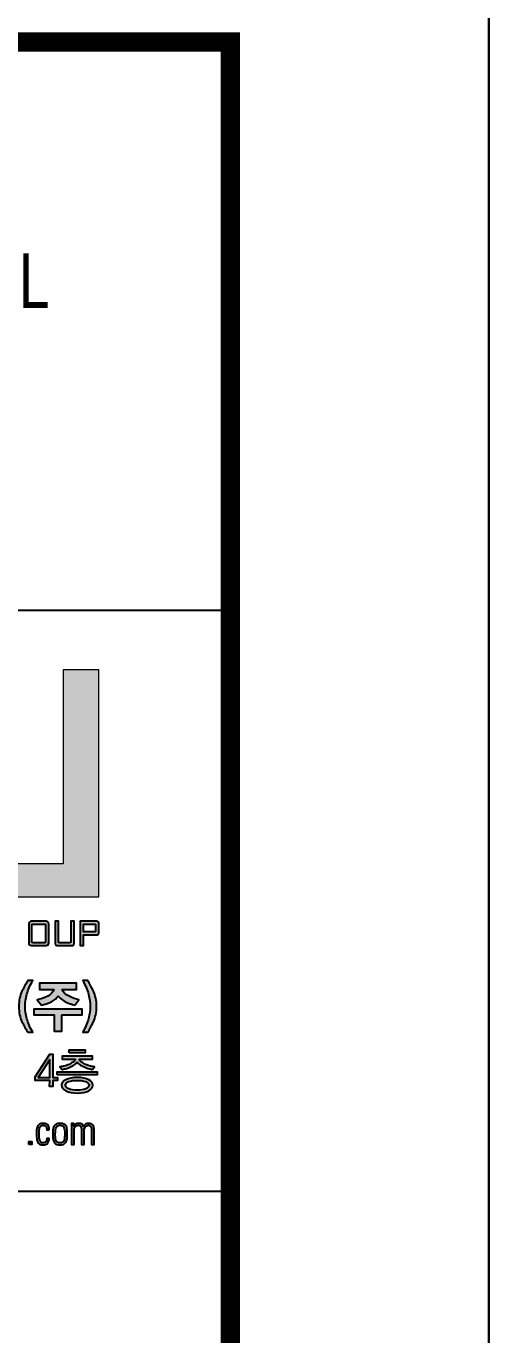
# Model space of a CAD drawing. Header units: millimetres. Extents: x 75184266 to 76346726, y -35077925 to -33679385.
# Drawn here: x 75645798 to 75663669, y -34841090 to -34790483 of the extents above; entities that cross this region are included whole.
import ezdxf
from ezdxf.enums import TextEntityAlignment as Align

# ---------------------------------------------------------------- set-up
doc = ezdxf.new("R2010")
doc.units = ezdxf.units.MM
doc.header["$LTSCALE"] = 50
doc.header["$MEASUREMENT"] = 0
for name, color, linetype in [('AZ-LINE', 3, 'CONTINUOUS'), ('AZ-SYMB-1', 251, 'CONTINUOUS'), ('AZ-TEX2', 6, 'CONTINUOUS')]:
    doc.layers.add(name, color=color, linetype=linetype)
doc.layers.add('XR-기준층$0$XR-지하3층$0$DEFPOINT', color=142, linetype='CONTINUOUS', plot=False)
doc.styles.add('1-1', font='', dxfattribs={"width": 0.8})
doc.styles.get('1-1').set_extended_font_data('Malgun Gothic')

# ---------------------------------------------------------------- blocks, each defined once
blk = doc.blocks.new('바탕폼')
at = {"layer": 'AZ-SYMB-1'}
h = blk.add_hatch(color=256, dxfattribs=at)
h.dxf.hatch_style = 2
h.paths.add_polyline_path([(792.77, 508.16), (810.85, 508.16), (810.85, 525.73), (808.07, 525.73), (808.07, 510.7), (795.55, 510.7), (795.55, 525.73), (792.77, 525.73)])
at = {"layer": 'AZ-TEX2'}
h = blk.add_hatch(color=256, dxfattribs=at)
edge = h.paths.add_edge_path()
edge.add_spline(control_points=[(806.76, 506.26), (806.76, 506.26), (805.63, 506.26), (805.63, 506.26), (805.51, 506.26), (805.41, 506.16), (805.41, 506.04)], knot_values=[4, 4, 4, 4, 5, 5, 5, 6, 6, 6, 6], degree=3, periodic=0)
edge.add_spline(control_points=[(805.41, 506.04), (805.41, 506.04), (805.41, 504.59), (805.41, 504.59), (805.41, 504.47), (805.51, 504.38), (805.63, 504.38)], knot_values=[2, 2, 2, 2, 3, 3, 3, 4, 4, 4, 4], degree=3, periodic=0)
edge.add_spline(control_points=[(805.63, 504.38), (805.63, 504.38), (806.76, 504.38), (806.76, 504.38), (806.88, 504.38), (806.97, 504.47), (806.97, 504.59)], knot_values=[0, 0, 0, 0, 1, 1, 1, 2, 2, 2, 2], degree=3, periodic=0)
edge.add_spline(control_points=[(806.97, 504.59), (806.97, 504.59), (806.97, 504.96), (806.97, 505.32)], knot_values=[7.5, 7.5, 7.5, 7.5, 8, 8, 8, 8], degree=3, periodic=0)
edge.add_spline(control_points=[(806.97, 505.32), (806.97, 505.68), (806.97, 506.04), (806.97, 506.04), (806.97, 506.16), (806.88, 506.26), (806.76, 506.26)], knot_values=[6, 6, 6, 6, 6.5, 6.5, 6.5, 7.5, 7.5, 7.5, 7.5], degree=3, periodic=0)
edge = h.paths.add_edge_path(flags=16)
edge.add_spline(control_points=[(806.72, 505.98), (806.72, 505.98), (806.72, 504.66), (806.72, 504.66), (806.72, 504.62), (806.69, 504.6), (806.66, 504.6)], knot_values=[5, 5, 5, 5, 6, 6, 6, 7, 7, 7, 7], degree=3, periodic=0)
edge.add_spline(control_points=[(806.66, 504.6), (806.66, 504.6), (805.72, 504.6), (805.72, 504.6), (805.69, 504.6), (805.66, 504.62), (805.66, 504.66)], knot_values=[3, 3, 3, 3, 4, 4, 4, 5, 5, 5, 5], degree=3, periodic=0)
edge.add_spline(control_points=[(805.66, 504.66), (805.66, 504.66), (805.66, 505.98), (805.66, 505.98), (805.66, 506.01), (805.69, 506.04), (805.72, 506.04)], knot_values=[1, 1, 1, 1, 2, 2, 2, 3, 3, 3, 3], degree=3, periodic=0)
edge.add_spline(control_points=[(805.72, 506.04), (805.72, 506.04), (806.66, 506.04), (806.66, 506.04)], knot_values=[0, 0, 0, 0, 1, 1, 1, 1], degree=3, periodic=0)
h = blk.add_hatch(color=256, dxfattribs=at)
edge = h.paths.add_edge_path()
edge.add_spline(control_points=[(807.71, 504.66), (807.71, 504.66), (807.71, 506.26), (807.71, 506.26)], knot_values=[4, 4, 4, 4, 5, 5, 5, 5], degree=3, periodic=0)
edge.add_spline(control_points=[(807.71, 506.26), (807.71, 506.26), (807.46, 506.26), (807.46, 506.26)], knot_values=[3.00001, 3.00001, 3.00001, 3.00001, 3.99999, 3.99999, 3.99999, 3.99999], degree=3, periodic=0)
edge.add_spline(control_points=[(807.46, 506.26), (807.46, 506.26), (807.46, 505.82), (807.46, 505.38)], knot_values=[2.5, 2.5, 2.5, 2.5, 3, 3, 3, 3], degree=3, periodic=0)
edge.add_spline(control_points=[(807.46, 505.38), (807.46, 504.94), (807.46, 504.5), (807.46, 504.5), (807.46, 504.43), (807.52, 504.38), (807.59, 504.38)], knot_values=[1, 1, 1, 1, 1.5, 1.5, 1.5, 2.5, 2.5, 2.5, 2.5], degree=3, periodic=0)
edge.add_spline(control_points=[(807.59, 504.38), (807.59, 504.38), (808.79, 504.38), (808.79, 504.38)], knot_values=[0, 0, 0, 0, 1, 1, 1, 1], degree=3, periodic=0)
edge.add_spline(control_points=[(808.79, 504.38), (808.86, 504.38), (808.92, 504.43), (808.92, 504.5)], knot_values=[11, 11, 11, 11, 12, 12, 12, 12], degree=3, periodic=0)
edge.add_spline(control_points=[(808.92, 504.5), (808.92, 504.5), (808.92, 506.26), (808.92, 506.26)], knot_values=[10, 10, 10, 10, 11, 11, 11, 11], degree=3, periodic=0)
edge.add_spline(control_points=[(808.92, 506.26), (808.92, 506.26), (808.66, 506.26), (808.66, 506.26)], knot_values=[9.00001, 9.00001, 9.00001, 9.00001, 9.99999, 9.99999, 9.99999, 9.99999], degree=3, periodic=0)
edge.add_spline(control_points=[(808.66, 506.26), (808.66, 506.26), (808.66, 505.86), (808.66, 505.46)], knot_values=[8.5, 8.5, 8.5, 8.5, 9, 9, 9, 9], degree=3, periodic=0)
edge.add_spline(control_points=[(808.66, 505.46), (808.66, 505.06), (808.66, 504.66), (808.66, 504.66), (808.66, 504.62), (808.64, 504.6), (808.61, 504.6)], knot_values=[7, 7, 7, 7, 7.5, 7.5, 7.5, 8.5, 8.5, 8.5, 8.5], degree=3, periodic=0)
edge.add_spline(control_points=[(808.61, 504.6), (808.61, 504.6), (807.77, 504.6), (807.77, 504.6), (807.74, 504.6), (807.71, 504.62), (807.71, 504.66)], knot_values=[5, 5, 5, 5, 6, 6, 6, 7, 7, 7, 7], degree=3, periodic=0)
h = blk.add_hatch(color=256, dxfattribs=at)
edge = h.paths.add_edge_path()
edge.add_spline(control_points=[(810.7, 506.26), (810.7, 506.26), (809.4, 506.26), (809.4, 506.26), (809.4, 506.26), (809.4, 505.79), (809.4, 505.32)], knot_values=[3.5, 3.5, 3.5, 3.5, 4.5, 4.5, 4.5, 5, 5, 5, 5], degree=3, periodic=0)
edge.add_spline(control_points=[(809.4, 505.32), (809.4, 504.85), (809.4, 504.38), (809.4, 504.38)], knot_values=[3, 3, 3, 3, 3.5, 3.5, 3.5, 3.5], degree=3, periodic=0)
edge.add_spline(control_points=[(809.4, 504.38), (809.4, 504.38), (809.65, 504.38), (809.65, 504.38)], knot_values=[2.00001, 2.00001, 2.00001, 2.00001, 2.99999, 2.99999, 2.99999, 2.99999], degree=3, periodic=0)
edge.add_spline(control_points=[(809.65, 504.38), (809.65, 504.38), (809.65, 504.58), (809.65, 504.79)], knot_values=[1.5, 1.5, 1.5, 1.5, 2, 2, 2, 2], degree=3, periodic=0)
edge.add_spline(control_points=[(809.65, 504.79), (809.65, 505), (809.65, 505.21), (809.65, 505.21), (809.65, 505.21), (809.92, 505.21), (810.18, 505.21)], knot_values=[0.5, 0.5, 0.5, 0.5, 1, 1, 1, 1.5, 1.5, 1.5, 1.5], degree=3, periodic=0)
edge.add_spline(control_points=[(810.18, 505.21), (810.44, 505.21), (810.7, 505.21), (810.7, 505.21)], knot_values=[0, 0, 0, 0, 0.5, 0.5, 0.5, 0.5], degree=3, periodic=0)
edge.add_spline(control_points=[(810.7, 505.21), (810.77, 505.21), (810.83, 505.26), (810.83, 505.34)], knot_values=[7, 7, 7, 7, 8, 8, 8, 8], degree=3, periodic=0)
edge.add_spline(control_points=[(810.83, 505.34), (810.83, 505.34), (810.83, 506.13), (810.83, 506.13), (810.83, 506.2), (810.77, 506.26), (810.7, 506.26)], knot_values=[5, 5, 5, 5, 6, 6, 6, 7, 7, 7, 7], degree=3, periodic=0)
edge = h.paths.add_edge_path(flags=16)
edge.add_spline(control_points=[(809.65, 505.73), (809.65, 505.88), (809.65, 506.04), (809.65, 506.04), (809.65, 506.04), (809.87, 506.04), (810.09, 506.04)], knot_values=[1.5, 1.5, 1.5, 1.5, 2, 2, 2, 2.5, 2.5, 2.5, 2.5], degree=3, periodic=0)
edge.add_spline(control_points=[(810.09, 506.04), (810.3, 506.04), (810.52, 506.04), (810.52, 506.04), (810.55, 506.04), (810.58, 506.01), (810.58, 505.98)], knot_values=[0, 0, 0, 0, 0.5, 0.5, 0.5, 1.5, 1.5, 1.5, 1.5], degree=3, periodic=0)
edge.add_spline(control_points=[(810.58, 505.98), (810.58, 505.98), (810.58, 505.86), (810.58, 505.73)], knot_values=[5.5, 5.5, 5.5, 5.5, 6, 6, 6, 6], degree=3, periodic=0)
edge.add_spline(control_points=[(810.58, 505.73), (810.58, 505.61), (810.58, 505.49), (810.58, 505.49), (810.58, 505.45), (810.55, 505.43), (810.52, 505.43)], knot_values=[4, 4, 4, 4, 4.5, 4.5, 4.5, 5.5, 5.5, 5.5, 5.5], degree=3, periodic=0)
edge.add_spline(control_points=[(810.52, 505.43), (810.52, 505.43), (809.65, 505.43), (809.65, 505.43), (809.65, 505.43), (809.65, 505.58), (809.65, 505.73)], knot_values=[2.5, 2.5, 2.5, 2.5, 3.5, 3.5, 3.5, 4, 4, 4, 4], degree=3, periodic=0)
h = blk.add_hatch(color=256, dxfattribs=at)
h.dxf.hatch_style = 2
edge = h.paths.add_edge_path()
edge.add_spline(control_points=[(805.37, 500.94), (805.37, 500.94), (805.37, 500.94), (805.28, 500.61), (805.19, 500.28), (805.14, 499.97), (805.14, 499.66), (805.14, 499.36), (805.19, 499.04), (805.28, 498.71), (805.37, 498.39), (805.51, 498.03), (805.72, 497.66), (805.72, 497.66), (805.34, 497.66), (805.34, 497.66), (805.2, 497.88), (805.05, 498.15), (804.89, 498.48), (804.73, 498.81), (804.65, 499.2), (804.65, 499.66), (804.65, 500.12), (804.73, 500.51), (804.89, 500.84), (805.05, 501.17), (805.2, 501.44), (805.34, 501.66), (805.34, 501.66), (805.72, 501.66), (805.72, 501.66), (805.51, 501.29), (805.37, 500.94)], knot_values=[0, 0, 0, 0, 0.00005, 0.0001, 1, 1, 1, 2, 2, 2, 3, 3, 3, 4, 4, 4, 5, 5, 5, 6, 6, 6, 7, 7, 7, 8, 8, 8, 9, 9, 9, 10, 10, 10, 10], degree=3, periodic=0)
h = blk.add_hatch(color=256, dxfattribs=at)
h.dxf.hatch_style = 2
edge = h.paths.add_edge_path()
edge.add_spline(control_points=[(810.66, 500.12), (810.66, 500.12), (810.66, 500.12), (810.66, 499.66), (810.66, 499.2), (810.58, 498.81), (810.42, 498.48), (810.27, 498.15), (810.12, 497.88), (809.98, 497.66), (809.98, 497.66), (809.59, 497.66), (809.59, 497.66), (809.8, 498.03), (809.95, 498.39), (810.04, 498.71), (810.12, 499.04), (810.17, 499.36), (810.17, 499.66), (810.17, 499.97), (810.12, 500.28), (810.04, 500.61), (809.95, 500.94), (809.8, 501.29), (809.59, 501.66), (809.59, 501.66), (809.98, 501.66), (809.98, 501.66), (810.12, 501.44), (810.27, 501.17), (810.42, 500.84), (810.58, 500.51), (810.66, 500.12)], knot_values=[0, 0, 0, 0, 0.00005, 0.0001, 1, 1, 1, 2, 2, 2, 3, 3, 3, 4, 4, 4, 5, 5, 5, 6, 6, 6, 7, 7, 7, 8, 8, 8, 9, 9, 9, 10, 10, 10, 10], degree=3, periodic=0)
h = blk.add_hatch(color=256, dxfattribs=at)
h.dxf.hatch_style = 2
h.paths.add_polyline_path([(807.96, 498.98), (807.96, 497.73), (807.4, 497.73), (807.4, 498.98), (805.84, 498.98), (805.84, 499.49), (809.52, 499.49), (809.52, 498.98)])
edge = h.paths.add_edge_path()
edge.add_spline(control_points=[(808.53, 499.89), (808.53, 499.89), (808.53, 499.89), (808.3, 500), (808.06, 500.11), (807.86, 500.26), (807.68, 500.46), (807.59, 500.31), (807.42, 500.16), (807.17, 500.03), (806.92, 499.9), (806.66, 499.81), (806.39, 499.76), (806.39, 499.76), (806.06, 500.18), (806.06, 500.18), (806.33, 500.22), (806.6, 500.32), (806.88, 500.47), (807.15, 500.62), (807.31, 500.78), (807.36, 500.97), (807.36, 500.97), (806.25, 500.97), (806.25, 500.97), (806.25, 500.97), (806.25, 501.47), (806.25, 501.47), (806.25, 501.47), (809.11, 501.47), (809.11, 501.47), (809.11, 501.47), (809.11, 500.97), (809.11, 500.97), (809.11, 500.97), (808, 500.97), (808, 500.97), (808.08, 500.76), (808.25, 500.59), (808.53, 500.45), (808.81, 500.31), (809.07, 500.22), (809.3, 500.18), (809.3, 500.18), (808.97, 499.76), (808.97, 499.76), (808.76, 499.81), (808.53, 499.89)], knot_values=[0, 0, 0, 0, 0.00005, 0.0001, 1, 1, 1, 2, 2, 2, 3, 3, 3, 4, 4, 4, 5, 5, 5, 6, 6, 6, 7, 7, 7, 8, 8, 8, 9, 9, 9, 10, 10, 10, 11, 11, 11, 12, 12, 12, 13, 13, 13, 14, 14, 14, 15, 15, 15, 15], degree=3, periodic=0)
h = blk.add_hatch(color=256, dxfattribs=at)
h.dxf.hatch_style = 2
h.paths.add_polyline_path([(807.28, 493.94), (807.27, 493.46), (807.03, 493.46), (807.04, 493.94), (805.91, 493.94), (805.9, 494.21), (807.04, 495.96), (807.27, 495.96), (807.28, 494.15), (807.65, 494.15), (807.65, 493.94)])
h.paths.add_polyline_path([(807.04, 495.55), (806.15, 494.15), (807.04, 494.15)])
h = blk.add_hatch(color=256, dxfattribs=at)
h.dxf.hatch_style = 2
h.paths.add_polyline_path([(807.62, 494.37), (807.62, 494.61), (810.71, 494.61), (810.71, 494.37)])
edge = h.paths.add_edge_path()
edge.add_spline(control_points=[(808.98, 495.49), (808.98, 495.49), (808.98, 495.49), (809, 495.55), (809, 495.55), (809, 495.56), (809, 495.57), (809, 495.57), (809, 495.58), (809.01, 495.58), (809.01, 495.58), (808, 495.58), (808, 495.58), (808, 495.58), (808, 495.8), (808, 495.8), (808, 495.8), (810.34, 495.8), (810.34, 495.8), (810.34, 495.8), (810.34, 495.58), (810.34, 495.58), (810.34, 495.58), (809.33, 495.58), (809.33, 495.58), (809.33, 495.57), (809.33, 495.57), (809.33, 495.56), (809.33, 495.56), (809.34, 495.55), (809.34, 495.55), (809.36, 495.49), (809.42, 495.43), (809.51, 495.36), (809.6, 495.29), (809.7, 495.24), (809.81, 495.18), (809.95, 495.12), (810.08, 495.07), (810.2, 495.04), (810.32, 495.01), (810.42, 494.99), (810.5, 494.98), (810.5, 494.98), (810.34, 494.78), (810.34, 494.78), (810.29, 494.79), (810.2, 494.81), (810.08, 494.84), (809.95, 494.87), (809.82, 494.92), (809.69, 494.98), (809.57, 495.04), (809.45, 495.1), (809.35, 495.17), (809.25, 495.25), (809.19, 495.3), (809.17, 495.34), (809.15, 495.31), (809.08, 495.25), (808.98, 495.18), (808.88, 495.11), (808.77, 495.04), (808.65, 494.98), (808.52, 494.92), (808.39, 494.87), (808.26, 494.84), (808.13, 494.81), (808.05, 494.79), (807.99, 494.78), (807.99, 494.78), (807.83, 494.98), (807.83, 494.98), (807.91, 494.99), (808.02, 495.01), (808.14, 495.04), (808.26, 495.07), (808.39, 495.12), (808.53, 495.18), (808.64, 495.24), (808.74, 495.3), (808.83, 495.36), (808.92, 495.43), (808.98, 495.49)], knot_values=[0, 0, 0, 0, 0.00005, 0.0001, 1, 1, 1, 2, 2, 2, 3, 3, 3, 4, 4, 4, 5, 5, 5, 6, 6, 6, 7, 7, 7, 8, 8, 8, 9, 9, 9, 10, 10, 10, 11, 11, 11, 12, 12, 12, 13, 13, 13, 14, 14, 14, 15, 15, 15, 16, 16, 16, 17, 17, 17, 18, 18, 18, 19, 19, 19, 20, 20, 20, 21, 21, 21, 22, 22, 22, 23, 23, 23, 24, 24, 24, 25, 25, 25, 26, 26, 26, 27, 27, 27, 27], degree=3, periodic=0)
edge = h.paths.add_edge_path()
edge.add_spline(control_points=[(808.49, 493.02), (808.49, 493.02), (808.49, 493.02), (808.28, 493.13), (808.07, 493.24), (807.96, 493.39), (807.96, 493.56), (807.96, 493.74), (808.07, 493.88), (808.28, 493.99), (808.49, 494.1), (808.79, 494.16), (809.17, 494.16), (809.55, 494.16), (809.85, 494.1), (810.06, 493.99), (810.27, 493.88), (810.37, 493.73), (810.37, 493.56), (810.37, 493.39), (810.27, 493.24), (810.06, 493.13), (809.85, 493.02), (809.55, 492.96), (809.17, 492.96), (808.79, 492.96), (808.49, 493.02)], knot_values=[0, 0, 0, 0, 0.00005, 0.0001, 1, 1, 1, 2, 2, 2, 3, 3, 3, 4, 4, 4, 5, 5, 5, 6, 6, 6, 7, 7, 7, 8, 8, 8, 8], degree=3, periodic=0)
edge = h.paths.add_edge_path()
edge.add_spline(control_points=[(808.68, 493.91), (808.68, 493.91), (808.68, 493.91), (808.5, 493.84), (808.33, 493.78), (808.25, 493.68), (808.25, 493.56), (808.25, 493.45), (808.34, 493.35), (808.51, 493.28), (808.68, 493.22), (808.9, 493.18), (809.17, 493.18), (809.43, 493.18), (809.65, 493.22), (809.82, 493.28), (809.99, 493.35), (810.08, 493.45), (810.08, 493.56), (810.08, 493.68), (809.99, 493.78), (809.82, 493.84), (809.65, 493.91), (809.43, 493.94), (809.17, 493.94), (808.9, 493.94), (808.68, 493.91)], knot_values=[0, 0, 0, 0, 0.00005, 0.0001, 1, 1, 1, 2, 2, 2, 3, 3, 3, 4, 4, 4, 5, 5, 5, 6, 6, 6, 7, 7, 7, 8, 8, 8, 8], degree=3, periodic=0)
h.paths.add_polyline_path([(808.55, 496.07), (808.55, 496.3), (809.78, 496.3), (809.78, 496.07)])
h = blk.add_hatch(color=256, dxfattribs=at)
h.dxf.hatch_style = 2
edge = h.paths.add_edge_path()
edge.add_spline(control_points=[(806.23, 489.41), (806.23, 489.41), (806.23, 489.41), (806.25, 489.32), (806.29, 489.17), (806.38, 489.09), (806.51, 489.09), (806.63, 489.09), (806.71, 489.13), (806.75, 489.19), (806.79, 489.25), (806.81, 489.33), (806.81, 489.45), (806.81, 489.45), (807, 489.45), (807, 489.45), (807, 489.26), (806.94, 489.12), (806.83, 489.03), (806.76, 488.97), (806.67, 488.94), (806.56, 488.94), (806.32, 488.94), (806.16, 489.03), (806.08, 489.2), (806.04, 489.31), (806.01, 489.5), (806.01, 489.77), (806.01, 489.94), (806.01, 490.05), (806.02, 490.12), (806.03, 490.19), (806.04, 490.25), (806.06, 490.3), (806.1, 490.41), (806.16, 490.49), (806.25, 490.54), (806.33, 490.59), (806.43, 490.61), (806.55, 490.61), (806.69, 490.61), (806.8, 490.57), (806.88, 490.49), (806.96, 490.41), (807, 490.29), (807, 490.12), (807, 490.12), (806.81, 490.12), (806.81, 490.12), (806.81, 490.23), (806.79, 490.31), (806.75, 490.37), (806.7, 490.43), (806.63, 490.46), (806.52, 490.46), (806.46, 490.46), (806.41, 490.44), (806.36, 490.41), (806.32, 490.38), (806.28, 490.33), (806.26, 490.28), (806.25, 490.24), (806.24, 490.17), (806.23, 490.08), (806.22, 489.98), (806.22, 489.88), (806.22, 489.77), (806.22, 489.56), (806.23, 489.41)], knot_values=[0, 0, 0, 0, 0.00005, 0.0001, 1, 1, 1, 2, 2, 2, 3, 3, 3, 4, 4, 4, 5, 5, 5, 6, 6, 6, 7, 7, 7, 8, 8, 8, 9, 9, 9, 10, 10, 10, 11, 11, 11, 12, 12, 12, 13, 13, 13, 14, 14, 14, 15, 15, 15, 16, 16, 16, 17, 17, 17, 18, 18, 18, 19, 19, 19, 20, 20, 20, 21, 21, 21, 22, 22, 22, 22], degree=3, periodic=0)
h = blk.add_hatch(color=256, dxfattribs=at)
h.dxf.hatch_style = 2
edge = h.paths.add_edge_path()
edge.add_spline(control_points=[(808.24, 490.54), (808.24, 490.54), (808.24, 490.54), (808.32, 490.38), (808.37, 490.29), (808.39, 490.16), (808.39, 489.99), (808.39, 489.99), (808.39, 489.6), (808.39, 489.6), (808.39, 489.38), (808.35, 489.22), (808.27, 489.12), (808.18, 489), (808.03, 488.94), (807.83, 488.94), (807.64, 488.94), (807.49, 489), (807.41, 489.11), (807.32, 489.22), (807.28, 489.39), (807.28, 489.6), (807.28, 489.6), (807.28, 489.99), (807.28, 489.99), (807.28, 490.16), (807.3, 490.29), (807.35, 490.38), (807.43, 490.53), (807.6, 490.61), (807.83, 490.61), (808.07, 490.61), (808.24, 490.54)], knot_values=[0, 0, 0, 0, 0.00005, 0.0001, 1, 1, 1, 2, 2, 2, 3, 3, 3, 4, 4, 4, 5, 5, 5, 6, 6, 6, 7, 7, 7, 8, 8, 8, 9, 9, 9, 10, 10, 10, 10], degree=3, periodic=0)
edge = h.paths.add_edge_path()
edge.add_spline(control_points=[(807.49, 489.34), (807.49, 489.34), (807.49, 489.34), (807.51, 489.31), (807.54, 489.23), (807.57, 489.18), (807.62, 489.15), (807.67, 489.11), (807.75, 489.09), (807.83, 489.09), (807.92, 489.09), (807.99, 489.11), (808.05, 489.15), (808.09, 489.18), (808.13, 489.23), (808.16, 489.31), (808.17, 489.34), (808.18, 489.41), (808.19, 489.5), (808.19, 489.59), (808.2, 489.69), (808.2, 489.78), (808.2, 490.04), (808.18, 490.21), (808.14, 490.3), (808.09, 490.41), (807.99, 490.46), (807.83, 490.46), (807.68, 490.46), (807.58, 490.41), (807.53, 490.3), (807.49, 490.21), (807.47, 490.03), (807.47, 489.78), (807.47, 489.69), (807.47, 489.6), (807.48, 489.51), (807.48, 489.41), (807.49, 489.34)], knot_values=[0, 0, 0, 0, 0.00005, 0.0001, 1, 1, 1, 2, 2, 2, 3, 3, 3, 4, 4, 4, 5, 5, 5, 6, 6, 6, 7, 7, 7, 8, 8, 8, 9, 9, 9, 10, 10, 10, 11, 11, 11, 12, 12, 12, 12], degree=3, periodic=0)
h = blk.add_hatch(color=256, dxfattribs=at)
h.dxf.hatch_style = 2
edge = h.paths.add_edge_path()
edge.add_spline(control_points=[(810.47, 490.3), (810.47, 490.3), (810.47, 490.3), (810.47, 490.17), (810.47, 490.17), (810.47, 488.97), (810.47, 488.97), (810.47, 488.97), (810.28, 488.97), (810.28, 488.97), (810.28, 488.97), (810.28, 490.12), (810.28, 490.12), (810.28, 490.22), (810.26, 490.3), (810.23, 490.35), (810.18, 490.42), (810.12, 490.46), (810.03, 490.46), (809.92, 490.46), (809.83, 490.41), (809.77, 490.31), (809.72, 490.23), (809.69, 490.13), (809.69, 490.01), (809.69, 490.01), (809.69, 488.97), (809.69, 488.97), (809.69, 488.97), (809.5, 488.97), (809.5, 488.97), (809.5, 488.97), (809.5, 490.12), (809.5, 490.12), (809.5, 490.22), (809.48, 490.3), (809.45, 490.35), (809.41, 490.42), (809.34, 490.46), (809.25, 490.46), (809.14, 490.46), (809.06, 490.41), (808.99, 490.31), (808.94, 490.23), (808.92, 490.13), (808.92, 490.01), (808.92, 490.01), (808.92, 488.97), (808.92, 488.97), (808.92, 488.97), (808.73, 488.97), (808.73, 488.97), (808.73, 488.97), (808.73, 490.59), (808.73, 490.59), (808.73, 490.59), (808.9, 490.59), (808.9, 490.59), (808.9, 490.59), (808.9, 490.38), (808.9, 490.38), (808.94, 490.45), (809, 490.51), (809.05, 490.55), (809.13, 490.59), (809.2, 490.61), (809.29, 490.61), (809.37, 490.61), (809.45, 490.59), (809.52, 490.55), (809.58, 490.51), (809.63, 490.44), (809.65, 490.36), (809.74, 490.53), (809.87, 490.61), (810.05, 490.61), (810.18, 490.61), (810.28, 490.57), (810.36, 490.49), (810.43, 490.41), (810.47, 490.3)], knot_values=[0, 0, 0, 0, 0.00005, 0.0001, 1, 1, 1, 2, 2, 2, 3, 3, 3, 4, 4, 4, 5, 5, 5, 6, 6, 6, 7, 7, 7, 8, 8, 8, 9, 9, 9, 10, 10, 10, 11, 11, 11, 12, 12, 12, 13, 13, 13, 14, 14, 14, 15, 15, 15, 16, 16, 16, 17, 17, 17, 18, 18, 18, 19, 19, 19, 20, 20, 20, 21, 21, 21, 22, 22, 22, 23, 23, 23, 24, 24, 24, 25, 25, 25, 26, 26, 26, 26], degree=3, periodic=0)
h = blk.add_hatch(color=256, dxfattribs=at)
h.dxf.hatch_style = 2
h.paths.add_polyline_path([(805.43, 488.97), (805.43, 489.21), (805.66, 489.21), (805.66, 488.97)])
at = {"layer": 'AZ-LINE'}
for p, q in [((741, 530.35), (821, 530.35)), ((741, 485.35), (821, 485.35))]:
    blk.add_line(p, q, dxfattribs=at)
at = {"layer": 'AZ-LINE', "ltscale": 10}
blk.add_lwpolyline([(841, 594.71), (0, 594.71), (0, 0), (841, 0)], close=True, dxfattribs=at)
at = {"layer": 'AZ-LINE', "const_width": 1.5}
blk.add_lwpolyline([(20, 574.35), (20, 20.35), (821, 20.35), (821, 574.35)], close=True, dxfattribs=at)
at = {"layer": 'AZ-SYMB-1', "lineweight": 0}
blk.add_lwpolyline([(792.77, 508.16), (810.85, 508.16), (810.85, 525.73), (808.07, 525.73), (808.07, 510.7), (795.55, 510.7), (795.55, 525.73), (792.77, 525.73), (792.77, 508.16)], dxfattribs=at)
at = {"layer": 'AZ-TEX2'}
for points in [[(807.96, 498.98), (807.96, 497.73), (807.4, 497.73), (807.4, 498.98), (805.84, 498.98), (805.84, 499.49), (809.52, 499.49), (809.52, 498.98), (807.96, 498.98)], [(807.28, 493.94), (807.27, 493.46), (807.03, 493.46), (807.04, 493.94), (805.91, 493.94), (805.9, 494.21), (807.04, 495.96), (807.27, 495.96), (807.28, 494.15), (807.65, 494.15), (807.65, 493.94), (807.28, 493.94)], [(807.04, 495.55), (806.15, 494.15), (807.04, 494.15), (807.04, 495.55)], [(808.55, 496.07), (808.55, 496.3), (809.78, 496.3), (809.78, 496.07), (808.55, 496.07)], [(807.62, 494.37), (807.62, 494.61), (810.71, 494.61), (810.71, 494.37), (807.62, 494.37)], [(805.43, 488.97), (805.43, 489.21), (805.66, 489.21), (805.66, 488.97), (805.43, 488.97)]]:
    blk.add_lwpolyline(points, dxfattribs=at)
for points, knots in [([(806.97, 504.59), (806.97, 504.47), (806.88, 504.38), (806.76, 504.38), (806.76, 504.38), (805.63, 504.38), (805.63, 504.38), (805.51, 504.38), (805.41, 504.47), (805.41, 504.59), (805.41, 504.59), (805.41, 506.04), (805.41, 506.04), (805.41, 506.16), (805.51, 506.26), (805.63, 506.26), (805.63, 506.26), (806.76, 506.26), (806.76, 506.26), (806.88, 506.26), (806.97, 506.16), (806.97, 506.04), (806.97, 506.04), (806.97, 504.59), (806.97, 504.59)], [0, 0, 0, 0, 1, 1, 1, 2, 2, 2, 3, 3, 3, 4, 4, 4, 5, 5, 5, 6, 6, 6, 7, 7, 7, 8, 8, 8, 8]), ([(806.66, 506.04), (806.66, 506.04), (805.72, 506.04), (805.72, 506.04), (805.69, 506.04), (805.66, 506.01), (805.66, 505.98), (805.66, 505.98), (805.66, 504.66), (805.66, 504.66), (805.66, 504.62), (805.69, 504.6), (805.72, 504.6), (805.72, 504.6), (806.66, 504.6), (806.66, 504.6), (806.69, 504.6), (806.72, 504.62), (806.72, 504.66), (806.72, 504.66), (806.72, 505.98), (806.72, 505.98), (806.72, 506.01), (806.69, 506.04), (806.66, 506.04)], [0, 0, 0, 0, 1, 1, 1, 2, 2, 2, 3, 3, 3, 4, 4, 4, 5, 5, 5, 6, 6, 6, 7, 7, 7, 8, 8, 8, 8]), ([(808.79, 504.38), (808.79, 504.38), (807.59, 504.38), (807.59, 504.38), (807.52, 504.38), (807.46, 504.43), (807.46, 504.5), (807.46, 504.5), (807.46, 506.26), (807.46, 506.26), (807.46, 506.26), (807.71, 506.26), (807.71, 506.26), (807.71, 506.26), (807.71, 504.66), (807.71, 504.66), (807.71, 504.62), (807.74, 504.6), (807.77, 504.6), (807.77, 504.6), (808.61, 504.6), (808.61, 504.6), (808.64, 504.6), (808.66, 504.62), (808.66, 504.66), (808.66, 504.66), (808.66, 506.26), (808.66, 506.26), (808.66, 506.26), (808.92, 506.26), (808.92, 506.26), (808.92, 506.26), (808.92, 504.5), (808.92, 504.5), (808.92, 504.43), (808.86, 504.38), (808.79, 504.38)], [0, 0, 0, 0, 1, 1, 1, 2, 2, 2, 3, 3, 3, 4, 4, 4, 5, 5, 5, 6, 6, 6, 7, 7, 7, 8, 8, 8, 9, 9, 9, 10, 10, 10, 11, 11, 11, 12, 12, 12, 12]), ([(810.7, 505.21), (810.7, 505.21), (809.65, 505.21), (809.65, 505.21), (809.65, 505.21), (809.65, 504.38), (809.65, 504.38), (809.65, 504.38), (809.4, 504.38), (809.4, 504.38), (809.4, 504.38), (809.4, 506.26), (809.4, 506.26), (809.4, 506.26), (810.7, 506.26), (810.7, 506.26), (810.77, 506.26), (810.83, 506.2), (810.83, 506.13), (810.83, 506.13), (810.83, 505.34), (810.83, 505.34), (810.83, 505.26), (810.77, 505.21), (810.7, 505.21)], [0, 0, 0, 0, 1, 1, 1, 2, 2, 2, 3, 3, 3, 4, 4, 4, 5, 5, 5, 6, 6, 6, 7, 7, 7, 8, 8, 8, 8]), ([(810.58, 505.98), (810.58, 506.01), (810.55, 506.04), (810.52, 506.04), (810.52, 506.04), (809.65, 506.04), (809.65, 506.04), (809.65, 506.04), (809.65, 505.43), (809.65, 505.43), (809.65, 505.43), (810.52, 505.43), (810.52, 505.43), (810.55, 505.43), (810.58, 505.45), (810.58, 505.49), (810.58, 505.49), (810.58, 505.98), (810.58, 505.98)], [0, 0, 0, 0, 1, 1, 1, 2, 2, 2, 3, 3, 3, 4, 4, 4, 5, 5, 5, 6, 6, 6, 6]), ([(805.34, 497.66), (805.2, 497.88), (805.05, 498.15), (804.89, 498.48), (804.73, 498.81), (804.65, 499.2), (804.65, 499.66), (804.65, 500.12), (804.73, 500.51), (804.89, 500.84), (805.05, 501.17), (805.2, 501.44), (805.34, 501.66), (805.34, 501.66), (805.72, 501.66), (805.72, 501.66), (805.51, 501.29), (805.37, 500.94), (805.28, 500.61), (805.19, 500.28), (805.14, 499.97), (805.14, 499.66), (805.14, 499.36), (805.19, 499.04), (805.28, 498.71), (805.37, 498.39), (805.51, 498.03), (805.72, 497.66), (805.72, 497.66), (805.34, 497.66), (805.34, 497.66)], [0, 0, 0, 0, 1, 1, 1, 2, 2, 2, 3, 3, 3, 4, 4, 4, 5, 5, 5, 6, 6, 6, 7, 7, 7, 8, 8, 8, 9, 9, 9, 10, 10, 10, 10]), ([(810.04, 498.71), (810.12, 499.04), (810.17, 499.36), (810.17, 499.66), (810.17, 499.97), (810.12, 500.28), (810.04, 500.61), (809.95, 500.94), (809.8, 501.29), (809.59, 501.66), (809.59, 501.66), (809.98, 501.66), (809.98, 501.66), (810.12, 501.44), (810.27, 501.17), (810.42, 500.84), (810.58, 500.51), (810.66, 500.12), (810.66, 499.66), (810.66, 499.2), (810.58, 498.81), (810.42, 498.48), (810.27, 498.15), (810.12, 497.88), (809.98, 497.66), (809.98, 497.66), (809.59, 497.66), (809.59, 497.66), (809.8, 498.03), (809.95, 498.39), (810.04, 498.71)], [0, 0, 0, 0, 1, 1, 1, 2, 2, 2, 3, 3, 3, 4, 4, 4, 5, 5, 5, 6, 6, 6, 7, 7, 7, 8, 8, 8, 9, 9, 9, 10, 10, 10, 10]), ([(808.97, 499.76), (808.76, 499.81), (808.53, 499.89), (808.3, 500), (808.06, 500.11), (807.86, 500.26), (807.68, 500.46), (807.59, 500.31), (807.42, 500.16), (807.17, 500.03), (806.92, 499.9), (806.66, 499.81), (806.39, 499.76), (806.39, 499.76), (806.06, 500.18), (806.06, 500.18), (806.33, 500.22), (806.6, 500.32), (806.88, 500.47), (807.15, 500.62), (807.31, 500.78), (807.36, 500.97), (807.36, 500.97), (806.25, 500.97), (806.25, 500.97), (806.25, 500.97), (806.25, 501.47), (806.25, 501.47), (806.25, 501.47), (809.11, 501.47), (809.11, 501.47), (809.11, 501.47), (809.11, 500.97), (809.11, 500.97), (809.11, 500.97), (808, 500.97), (808, 500.97), (808.08, 500.76), (808.25, 500.59), (808.53, 500.45), (808.81, 500.31), (809.07, 500.22), (809.3, 500.18), (809.3, 500.18), (808.97, 499.76), (808.97, 499.76)], [0, 0, 0, 0, 1, 1, 1, 2, 2, 2, 3, 3, 3, 4, 4, 4, 5, 5, 5, 6, 6, 6, 7, 7, 7, 8, 8, 8, 9, 9, 9, 10, 10, 10, 11, 11, 11, 12, 12, 12, 13, 13, 13, 14, 14, 14, 15, 15, 15, 15]), ([(810.34, 494.78), (810.29, 494.79), (810.2, 494.81), (810.08, 494.84), (809.95, 494.87), (809.82, 494.92), (809.69, 494.98), (809.57, 495.04), (809.45, 495.1), (809.35, 495.17), (809.25, 495.25), (809.19, 495.3), (809.17, 495.34), (809.15, 495.31), (809.08, 495.25), (808.98, 495.18), (808.88, 495.11), (808.77, 495.04), (808.65, 494.98), (808.52, 494.92), (808.39, 494.87), (808.26, 494.84), (808.13, 494.81), (808.05, 494.79), (807.99, 494.78), (807.99, 494.78), (807.83, 494.98), (807.83, 494.98), (807.91, 494.99), (808.02, 495.01), (808.14, 495.04), (808.26, 495.07), (808.39, 495.12), (808.53, 495.18), (808.64, 495.24), (808.74, 495.3), (808.83, 495.36), (808.92, 495.43), (808.98, 495.49), (809, 495.55), (809, 495.55), (809, 495.56), (809, 495.57), (809, 495.57), (809, 495.58), (809.01, 495.58), (809.01, 495.58), (808, 495.58), (808, 495.58), (808, 495.58), (808, 495.8), (808, 495.8), (808, 495.8), (810.34, 495.8), (810.34, 495.8), (810.34, 495.8), (810.34, 495.58), (810.34, 495.58), (810.34, 495.58), (809.33, 495.58), (809.33, 495.58), (809.33, 495.57), (809.33, 495.57), (809.33, 495.56), (809.33, 495.56), (809.34, 495.55), (809.34, 495.55), (809.36, 495.49), (809.42, 495.43), (809.51, 495.36), (809.6, 495.29), (809.7, 495.24), (809.81, 495.18), (809.95, 495.12), (810.08, 495.07), (810.2, 495.04), (810.32, 495.01), (810.42, 494.99), (810.5, 494.98), (810.5, 494.98), (810.34, 494.78), (810.34, 494.78)], [0, 0, 0, 0, 1, 1, 1, 2, 2, 2, 3, 3, 3, 4, 4, 4, 5, 5, 5, 6, 6, 6, 7, 7, 7, 8, 8, 8, 9, 9, 9, 10, 10, 10, 11, 11, 11, 12, 12, 12, 13, 13, 13, 14, 14, 14, 15, 15, 15, 16, 16, 16, 17, 17, 17, 18, 18, 18, 19, 19, 19, 20, 20, 20, 21, 21, 21, 22, 22, 22, 23, 23, 23, 24, 24, 24, 25, 25, 25, 26, 26, 26, 27, 27, 27, 27]), ([(810.06, 493.13), (809.85, 493.02), (809.55, 492.96), (809.17, 492.96), (808.79, 492.96), (808.49, 493.02), (808.28, 493.13), (808.07, 493.24), (807.96, 493.39), (807.96, 493.56), (807.96, 493.74), (808.07, 493.88), (808.28, 493.99), (808.49, 494.1), (808.79, 494.16), (809.17, 494.16), (809.55, 494.16), (809.85, 494.1), (810.06, 493.99), (810.27, 493.88), (810.37, 493.73), (810.37, 493.56), (810.37, 493.39), (810.27, 493.24), (810.06, 493.13)], [0, 0, 0, 0, 1, 1, 1, 2, 2, 2, 3, 3, 3, 4, 4, 4, 5, 5, 5, 6, 6, 6, 7, 7, 7, 8, 8, 8, 8]), ([(809.82, 493.84), (809.65, 493.91), (809.43, 493.94), (809.17, 493.94), (808.9, 493.94), (808.68, 493.91), (808.5, 493.84), (808.33, 493.78), (808.25, 493.68), (808.25, 493.56), (808.25, 493.45), (808.34, 493.35), (808.51, 493.28), (808.68, 493.22), (808.9, 493.18), (809.17, 493.18), (809.43, 493.18), (809.65, 493.22), (809.82, 493.28), (809.99, 493.35), (810.08, 493.45), (810.08, 493.56), (810.08, 493.68), (809.99, 493.78), (809.82, 493.84)], [0, 0, 0, 0, 1, 1, 1, 2, 2, 2, 3, 3, 3, 4, 4, 4, 5, 5, 5, 6, 6, 6, 7, 7, 7, 8, 8, 8, 8]), ([(807, 490.12), (807, 490.12), (806.81, 490.12), (806.81, 490.12), (806.81, 490.23), (806.79, 490.31), (806.75, 490.37), (806.7, 490.43), (806.63, 490.46), (806.52, 490.46), (806.46, 490.46), (806.41, 490.44), (806.36, 490.41), (806.32, 490.38), (806.28, 490.33), (806.26, 490.28), (806.25, 490.24), (806.24, 490.17), (806.23, 490.08), (806.22, 489.98), (806.22, 489.88), (806.22, 489.77), (806.22, 489.56), (806.23, 489.41), (806.25, 489.32), (806.29, 489.17), (806.38, 489.09), (806.51, 489.09), (806.63, 489.09), (806.71, 489.13), (806.75, 489.19), (806.79, 489.25), (806.81, 489.33), (806.81, 489.45), (806.81, 489.45), (807, 489.45), (807, 489.45), (807, 489.26), (806.94, 489.12), (806.83, 489.03), (806.76, 488.97), (806.67, 488.94), (806.56, 488.94), (806.32, 488.94), (806.16, 489.03), (806.08, 489.2), (806.04, 489.31), (806.01, 489.5), (806.01, 489.77), (806.01, 489.94), (806.01, 490.05), (806.02, 490.12), (806.03, 490.19), (806.04, 490.25), (806.06, 490.3), (806.1, 490.41), (806.16, 490.49), (806.25, 490.54), (806.33, 490.59), (806.43, 490.61), (806.55, 490.61), (806.69, 490.61), (806.8, 490.57), (806.88, 490.49), (806.96, 490.41), (807, 490.29), (807, 490.12)], [0, 0, 0, 0, 1, 1, 1, 2, 2, 2, 3, 3, 3, 4, 4, 4, 5, 5, 5, 6, 6, 6, 7, 7, 7, 8, 8, 8, 9, 9, 9, 10, 10, 10, 11, 11, 11, 12, 12, 12, 13, 13, 13, 14, 14, 14, 15, 15, 15, 16, 16, 16, 17, 17, 17, 18, 18, 18, 19, 19, 19, 20, 20, 20, 21, 21, 21, 22, 22, 22, 22]), ([(807.83, 488.94), (807.64, 488.94), (807.49, 489), (807.41, 489.11), (807.32, 489.22), (807.28, 489.39), (807.28, 489.6), (807.28, 489.6), (807.28, 489.99), (807.28, 489.99), (807.28, 490.16), (807.3, 490.29), (807.35, 490.38), (807.43, 490.53), (807.6, 490.61), (807.83, 490.61), (808.07, 490.61), (808.24, 490.54), (808.32, 490.38), (808.37, 490.29), (808.39, 490.16), (808.39, 489.99), (808.39, 489.99), (808.39, 489.6), (808.39, 489.6), (808.39, 489.38), (808.35, 489.22), (808.27, 489.12), (808.18, 489), (808.03, 488.94), (807.83, 488.94)], [0, 0, 0, 0, 1, 1, 1, 2, 2, 2, 3, 3, 3, 4, 4, 4, 5, 5, 5, 6, 6, 6, 7, 7, 7, 8, 8, 8, 9, 9, 9, 10, 10, 10, 10]), ([(807.83, 489.09), (807.92, 489.09), (807.99, 489.11), (808.05, 489.15), (808.09, 489.18), (808.13, 489.23), (808.16, 489.31), (808.17, 489.34), (808.18, 489.41), (808.19, 489.5), (808.19, 489.59), (808.2, 489.69), (808.2, 489.78), (808.2, 490.04), (808.18, 490.21), (808.14, 490.3), (808.09, 490.41), (807.99, 490.46), (807.83, 490.46), (807.68, 490.46), (807.58, 490.41), (807.53, 490.3), (807.49, 490.21), (807.47, 490.03), (807.47, 489.78), (807.47, 489.69), (807.47, 489.6), (807.48, 489.51), (807.48, 489.41), (807.49, 489.34), (807.51, 489.31), (807.54, 489.23), (807.57, 489.18), (807.62, 489.15), (807.67, 489.11), (807.75, 489.09), (807.83, 489.09)], [0, 0, 0, 0, 1, 1, 1, 2, 2, 2, 3, 3, 3, 4, 4, 4, 5, 5, 5, 6, 6, 6, 7, 7, 7, 8, 8, 8, 9, 9, 9, 10, 10, 10, 11, 11, 11, 12, 12, 12, 12]), ([(808.92, 490.01), (808.92, 490.01), (808.92, 488.97), (808.92, 488.97), (808.92, 488.97), (808.73, 488.97), (808.73, 488.97), (808.73, 488.97), (808.73, 490.59), (808.73, 490.59), (808.73, 490.59), (808.9, 490.59), (808.9, 490.59), (808.9, 490.59), (808.9, 490.38), (808.9, 490.38), (808.94, 490.45), (809, 490.51), (809.05, 490.55), (809.13, 490.59), (809.2, 490.61), (809.29, 490.61), (809.37, 490.61), (809.45, 490.59), (809.52, 490.55), (809.58, 490.51), (809.63, 490.44), (809.65, 490.36), (809.74, 490.53), (809.87, 490.61), (810.05, 490.61), (810.18, 490.61), (810.28, 490.57), (810.36, 490.49), (810.43, 490.41), (810.47, 490.3), (810.47, 490.17), (810.47, 490.17), (810.47, 488.97), (810.47, 488.97), (810.47, 488.97), (810.28, 488.97), (810.28, 488.97), (810.28, 488.97), (810.28, 490.12), (810.28, 490.12), (810.28, 490.22), (810.26, 490.3), (810.23, 490.35), (810.18, 490.42), (810.12, 490.46), (810.03, 490.46), (809.92, 490.46), (809.83, 490.41), (809.77, 490.31), (809.72, 490.23), (809.69, 490.13), (809.69, 490.01), (809.69, 490.01), (809.69, 488.97), (809.69, 488.97), (809.69, 488.97), (809.5, 488.97), (809.5, 488.97), (809.5, 488.97), (809.5, 490.12), (809.5, 490.12), (809.5, 490.22), (809.48, 490.3), (809.45, 490.35), (809.41, 490.42), (809.34, 490.46), (809.25, 490.46), (809.14, 490.46), (809.06, 490.41), (808.99, 490.31), (808.94, 490.23), (808.92, 490.13), (808.92, 490.01)], [0, 0, 0, 0, 1, 1, 1, 2, 2, 2, 3, 3, 3, 4, 4, 4, 5, 5, 5, 6, 6, 6, 7, 7, 7, 8, 8, 8, 9, 9, 9, 10, 10, 10, 11, 11, 11, 12, 12, 12, 13, 13, 13, 14, 14, 14, 15, 15, 15, 16, 16, 16, 17, 17, 17, 18, 18, 18, 19, 19, 19, 20, 20, 20, 21, 21, 21, 22, 22, 22, 23, 23, 23, 24, 24, 24, 25, 25, 25, 26, 26, 26, 26])]:
    blk.add_open_spline(points, degree=3, knots=knots, dxfattribs=at)
at = {"layer": 'AZ-LINE', "color": 2, "style": '1-1', "width": 0.85}
blk.add_text('화성동탄2신도시 C-15BL ', height=4.224, dxfattribs=at).set_placement((782.23, 552.48), align=Align.BOTTOM_CENTER)

msp = doc.modelspace()

# ---------------------------------------------------------------- linework, layer by layer
at = {"layer": 'XR-기준층$0$XR-지하3층$0$DEFPOINT', "ltscale": 0.5}
for points in [[(75663667, -35077925.1), (75243667, -35077925.1), (75243667, -34780925.1), (75663667, -34780925.1)], [(75663669.1, -35077925.1), (75243669.1, -35077925.1), (75243669.1, -34780925.1), (75663669.1, -34780925.1)]]:
    msp.add_lwpolyline(points, close=True, dxfattribs=at)

# ---------------------------------------------------------------- block references
at = {"layer": 'AZ-LINE', "xscale": 499.40546941707, "yscale": 499.40546941707, "zscale": 499.40546941707}
msp.add_blockref('바탕폼', (75243667, -35077925.1), dxfattribs=at)

doc.saveas('drawing.dxf')
